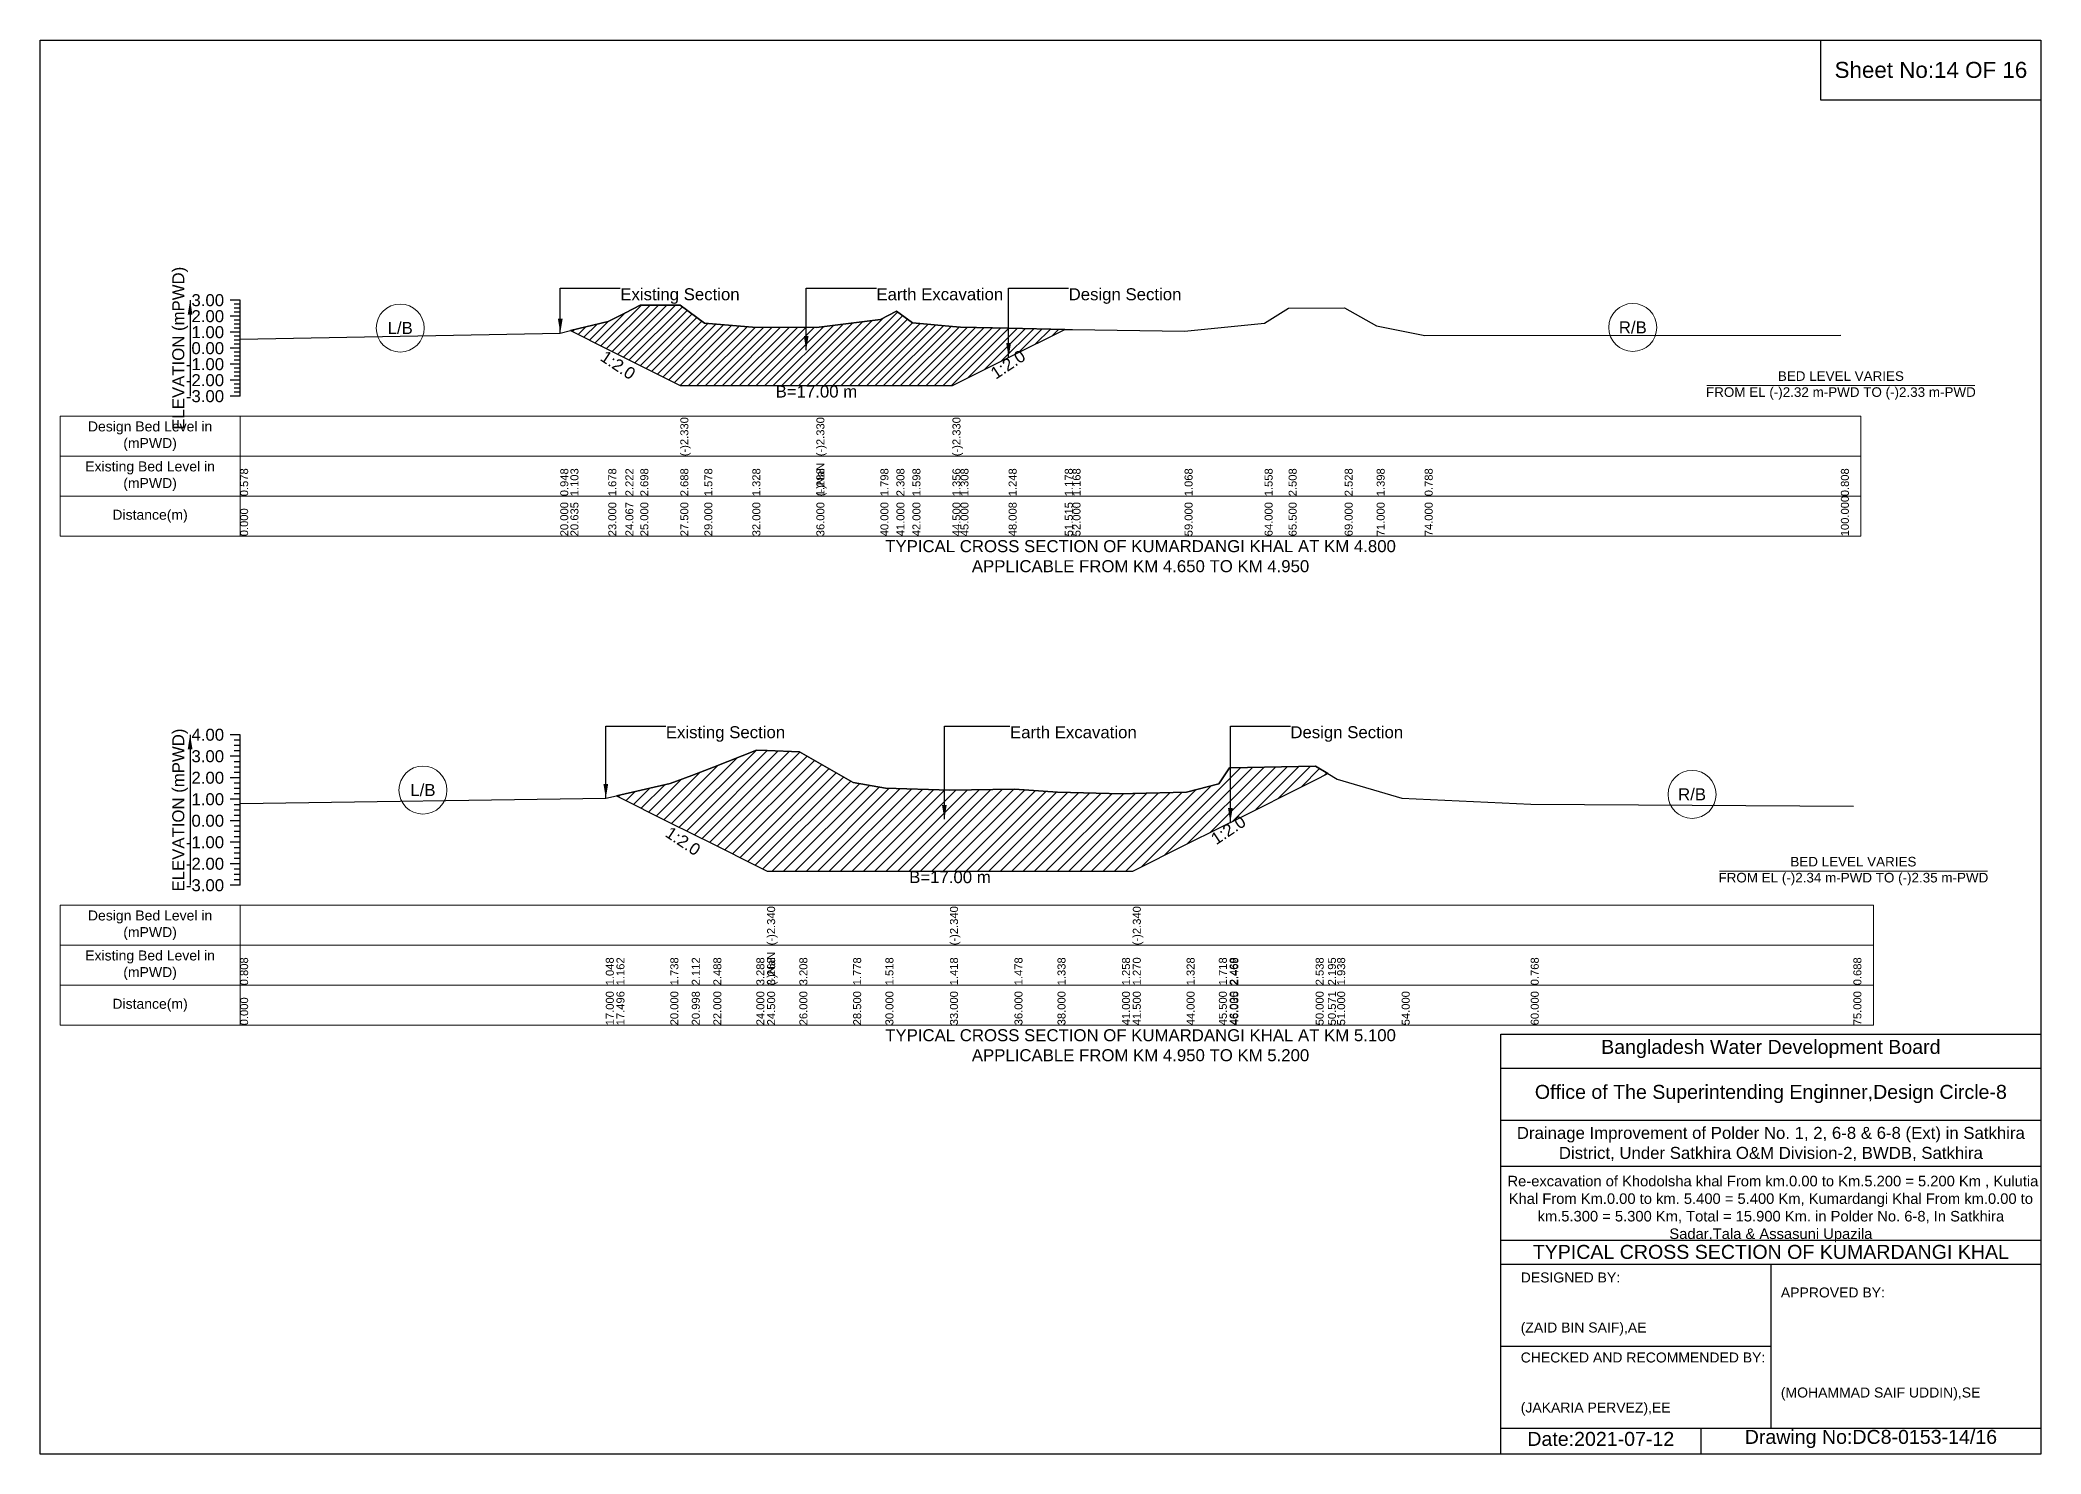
# Model space of a CAD drawing. Header units: inches. Extents: x 91000 to 568000, y -5656 to 0.
# Drawn here: x 540000 to 548000, y -5656 to 0 of the extents above; entities that cross this region are included whole.
import ezdxf

# ---------------------------------------------------------------- set-up
doc = ezdxf.new("R2010")
doc.units = ezdxf.units.IN
doc.header["$LTSCALE"] = 7
doc.header["$MEASUREMENT"] = 0
for name, color, linetype, lineweight in [('Cross section Data Border', 7, 'Continuous', 9), ('Cross Section Labels', 7, 'Continuous', 9), ('Existing_Bed_Level for Xsection', 7, 'Continuous', 25)]:
    doc.layers.add(name, color=color, linetype=linetype, lineweight=lineweight)
doc.styles.get("Standard").update_dxf_attribs({"font": 'arial.ttf'})
doc.dimstyles.get("Standard").update_dxf_attribs({"dimtxt": 0.18, "dimasz": 0.18, "dimexe": 0.18, "dimexo": 0.0625, "dimgap": 0.09, "dimtad": 0, "dimtih": 1, "dimtoh": 1, "dimdec": 4, "dimzin": 0, "dimdsep": 46, "dimtxsty": 'Standard', "dimcen": 0.09, "dimadec": 0, "dimazin": 0, "dimtfac": 1, "dimtdec": 4, "dimtofl": 0, "dimtmove": 0, "dimatfit": 3, "dimfxl": 1, "dimtolj": 1, "dimtzin": 0, "dimarcsym": 0})

msp = doc.modelspace()

# ---------------------------------------------------------------- hatches: boundary and pattern name
at = {"layer": 'Existing_Bed_Level for Xsection'}
h = msp.add_hatch(dxfattribs=at)
h.set_pattern_fill('ANSI31', color=256, scale=192, style=0)
h.paths.add_polyline_path([(542120.6, -1162.4), (542272, -1238.1), (542340.3, -1272.3), (542400, -1302.1), (542560, -1382.1), (542656, -1382.1), (542848, -1382.1), (543104, -1382.1), (543360, -1382.1), (543424, -1382.1), (543488, -1382.1), (543648, -1382.1), (543680, -1366.1), (543872.5, -1269.9), (544097, -1157.6), (543872.5, -1153.1), (543680, -1149.3), (543648, -1146.2), (543488, -1130.7), (543424, -1085.3), (543360, -1117.9), (543104, -1150.6), (542848, -1148), (542656, -1132), (542560, -1061), (542400, -1060.3), (542340.3, -1090.8), (542272, -1125.6)])
h = msp.add_hatch(dxfattribs=at)
h.set_pattern_fill('ANSI31', color=256, scale=258, style=0)
h.paths.add_polyline_path([(542304.6, -3023.2), (542520, -3130.9), (542605.8, -3173.8), (542692, -3216.9), (542864, -3302.9), (542907, -3324.4), (543036, -3324.4), (543251, -3324.4), (543380, -3324.4), (543638, -3324.4), (543896, -3324.4), (544068, -3324.4), (544326, -3324.4), (544369, -3324.4), (544584, -3216.9), (544713, -3152.4), (544756, -3130.9), (544759, -3129.4), (545100, -2958.9), (545149.1, -2934.4), (545100, -2904.9), (544759, -2910.9), (544756, -2910.9), (544713, -2975.4), (544584, -3009), (544369, -3014), (544326, -3015), (544068, -3008.1), (543896, -2996.1), (543638, -3001.2), (543380, -2992.6), (543251, -2970.3), (543036, -2847.3), (542907, -2842.1), (542864, -2840.4), (542692, -2909.2), (542605.8, -2941.5), (542520, -2973.7)])

# ---------------------------------------------------------------- linework, layer by layer
for points in [[(540000, 0), (548000, 0), (548000, -5656), (540000, -5656)], [(547120, 0), (548000, 0), (548000, -240), (547120, -240)]]:
    msp.add_lwpolyline(points, close=True)
for points in [[(545840, -5656), (545840, -3976), (548000, -3976)], [(545840, -4112), (548000, -4112)], [(545840, -4320), (548000, -4320)], [(545840, -4504), (548000, -4504)], [(545840, -4800), (548000, -4800)], [(545840, -4896), (548000, -4896)], [(546920, -4896), (546920, -5552)], [(545840, -5224), (546920, -5224)], [(545840, -5552), (548000, -5552)], [(546640, -5552), (546640, -5656)]]:
    msp.add_lwpolyline(points)
at = {"layer": 'Cross section Data Border'}
for points in [[(540080, -1505), (547280, -1505), (547280, -1985), (540080, -1985)], [(540080, -3461.2), (547330, -3461.2), (547330, -3941.2), (540080, -3941.2)]]:
    msp.add_lwpolyline(points, close=True, dxfattribs=at)
for points in [[(540800, -1505), (540800, -1985)], [(540080, -1665), (547280, -1665)], [(540080, -1825), (547280, -1825)], [(540800, -3461.2), (540800, -3941.2)], [(540080, -3621.2), (547330, -3621.2)], [(540080, -3781.2), (547330, -3781.2)]]:
    msp.add_lwpolyline(points, dxfattribs=at)
at = {"layer": 'Cross Section Labels'}
for points in [[(546664.2, -1382.1), (547735.8, -1382.1)], [(546714.2, -3324.4), (547785.8, -3324.4)]]:
    msp.add_lwpolyline(points, dxfattribs=at)
for centre in [(541440, -1152.2), (546368, -1149.9), (541531, -3000.4), (546605, -3017.6)]:
    msp.add_circle(centre, 96, dxfattribs=at)
at = {"layer": 'Existing_Bed_Level for Xsection'}
for points in [[(540800, -1041), (540760, -1041)], [(540800, -1105), (540760, -1105)], [(540800, -1057), (540776, -1057)], [(540800, -1073), (540776, -1073)], [(540800, -1089), (540776, -1089)], [(540800, -1425), (540800, -1361), (540800, -1297), (540800, -1233), (540800, -1169), (540800, -1105), (540800, -1041)], [(540800, -1196), (542080, -1172.3), (542120.6, -1162.4), (542272, -1125.6), (542340.3, -1090.8), (542400, -1060.3), (542560, -1061), (542560, -1061), (542656, -1132), (542848, -1148), (543104, -1150.6), (543104, -1150.6), (543360, -1117.9), (543424, -1085.3), (543488, -1130.7), (543648, -1146.2), (543648, -1146.2), (543680, -1149.3), (543872.5, -1153.1), (544097, -1157.6), (544128, -1158.2), (544576, -1164.6), (544896, -1133.3), (544992, -1072.5), (545216, -1071.2), (545344, -1143.5), (545536, -1182.6), (547200, -1181.3)], [(540800, -1169), (540760, -1169)], [(540800, -1121), (540776, -1121)], [(540800, -1137), (540776, -1137)], [(540800, -1153), (540776, -1153)], [(540800, -1185), (540776, -1185)], [(540800, -1233), (540760, -1233)], [(540800, -1201), (540776, -1201)], [(540800, -1217), (540776, -1217)], [(540800, -1249), (540776, -1249)], [(540800, -1265), (540776, -1265)], [(540800, -1297), (540760, -1297)], [(540800, -1281), (540776, -1281)], [(540800, -1313), (540776, -1313)], [(540800, -1329), (540776, -1329)], [(540800, -1345), (540776, -1345)], [(540800, -1361), (540760, -1361)], [(540800, -1425), (540760, -1425)], [(540800, -1377), (540776, -1377)], [(540800, -1393), (540776, -1393)], [(540800, -1409), (540776, -1409)], [(540800, -2779.2), (540760, -2779.2)], [(540800, -3381.2), (540800, -3295.2), (540800, -3209.2), (540800, -3123.2), (540800, -3037.2), (540800, -2951.2), (540800, -2865.2), (540800, -2779.2)], [(540800, -2865.2), (540760, -2865.2)], [(540800, -2800.7), (540776, -2800.7)], [(540800, -2822.2), (540776, -2822.2)], [(540800, -2843.7), (540776, -2843.7)], [(540800, -3053.7), (542262, -3033), (542304.6, -3023.2), (542520, -2973.7), (542605.8, -2941.5), (542692, -2909.2), (542864, -2840.4), (542907, -2842.1), (542907, -2842.1), (543036, -2847.3), (543251, -2970.3), (543380, -2992.6), (543638, -3001.2), (543638, -3001.2), (543896, -2996.1), (544068, -3008.1), (544326, -3015), (544369, -3014), (544369, -3014), (544584, -3009), (544713, -2975.4), (544756, -2910.9), (544759, -2910.9), (545100, -2904.9), (545149.1, -2934.4), (545186, -2956.5), (545444, -3033), (545960, -3057.1), (547250, -3064)], [(540800, -2951.2), (540760, -2951.2)], [(540800, -2886.7), (540776, -2886.7)], [(540800, -2908.2), (540776, -2908.2)], [(540800, -2929.7), (540776, -2929.7)], [(540800, -3037.2), (540760, -3037.2)], [(540800, -2972.7), (540776, -2972.7)], [(540800, -2994.2), (540776, -2994.2)], [(540800, -3015.7), (540776, -3015.7)], [(540800, -3058.7), (540776, -3058.7)], [(540800, -3080.2), (540776, -3080.2)], [(540800, -3101.7), (540776, -3101.7)], [(540800, -3123.2), (540760, -3123.2)], [(540800, -3144.7), (540776, -3144.7)], [(540800, -3166.2), (540776, -3166.2)], [(540800, -3187.7), (540776, -3187.7)], [(540800, -3209.2), (540760, -3209.2)], [(540800, -3230.7), (540776, -3230.7)], [(540800, -3252.2), (540776, -3252.2)], [(540800, -3273.7), (540776, -3273.7)], [(540800, -3295.2), (540760, -3295.2)], [(540800, -3316.7), (540776, -3316.7)], [(540800, -3338.2), (540776, -3338.2)], [(540800, -3359.7), (540776, -3359.7)], [(540800, -3381.2), (540760, -3381.2)]]:
    msp.add_lwpolyline(points, dxfattribs=at)
for points in [[(542120.6, -1162.4), (542120.6, -1162.4), (542272, -1238.1), (542340.3, -1272.3), (542400, -1302.1), (542560, -1382.1), (542560, -1382.1), (542656, -1382.1), (542848, -1382.1), (543104, -1382.1), (543104, -1382.1), (543360, -1382.1), (543424, -1382.1), (543488, -1382.1), (543648, -1382.1), (543648, -1382.1), (543680, -1366.1), (543872.5, -1269.9), (544097, -1157.6), (543872.5, -1153.1), (543680, -1149.3), (543648, -1146.2), (543648, -1146.2), (543488, -1130.7), (543424, -1085.3), (543360, -1117.9), (543104, -1150.6), (543104, -1150.6), (542848, -1148), (542656, -1132), (542560, -1061), (542560, -1061), (542400, -1060.3), (542340.3, -1090.8), (542272, -1125.6), (542120.6, -1162.4)], [(542304.6, -3023.2), (542520, -3130.9), (542605.8, -3173.8), (542692, -3216.9), (542864, -3302.9), (542907, -3324.4), (542907, -3324.4), (543036, -3324.4), (543251, -3324.4), (543380, -3324.4), (543638, -3324.4), (543638, -3324.4), (543896, -3324.4), (544068, -3324.4), (544326, -3324.4), (544369, -3324.4), (544369, -3324.4), (544584, -3216.9), (544713, -3152.4), (544756, -3130.9), (544759, -3129.4), (545100, -2958.9), (545149.1, -2934.4), (545149.1, -2934.4), (545149.1, -2934.4), (545100, -2904.9), (544759, -2910.9), (544756, -2910.9), (544713, -2975.4), (544584, -3009), (544369, -3014), (544369, -3014), (544326, -3015), (544068, -3008.1), (543896, -2996.1), (543638, -3001.2), (543638, -3001.2), (543380, -2992.6), (543251, -2970.3), (543036, -2847.3), (542907, -2842.1), (542907, -2842.1), (542864, -2840.4), (542692, -2909.2), (542605.8, -2941.5), (542520, -2973.7)]]:
    msp.add_lwpolyline(points, close=True, dxfattribs=at)

# ---------------------------------------------------------------- texts
at = {"attachment_point": 5}
for s, insert, char_height in [('Sheet No:14 OF 16', (547560, -120), 64), ('Bangladesh Water Development Board', (546920, -4036), 56), ('Office of The Superintending Enginner,Design Circle-8', (546920, -4216), 56)]:
    msp.add_mtext(s, dxfattribs=dict(at, insert=insert, char_height=char_height))
for s, insert, char_height, width, attachment_point in [('Drainage Improvement of Polder No. 1, 2, 6-8 & 6-8 (Ext) in Satkhira District, Under Satkhira O&M Division-2, BWDB, Satkhira', (546920, -4416), 48, 2240, 5), (' Re-excavation of Khodolsha khal From km.0.00 to Km.5.200 = 5.200 Km , Kulutia Khal From Km.0.00 to km. 5.400 = 5.400 Km, Kumardangi Khal From km.0.00 to km.5.300 = 5.300 Km, Total = 15.900 Km. in Polder No. 6-8, In Satkhira Sadar,Tala & Assasuni Upazila', (546920, -4676), 42.1524, 2160, 5), ('TYPICAL CROSS SECTION OF KUMARDANGI KHAL', (546920, -4848), 56, 2240, 5), ('DESIGNED BY:^J^J^J(ZAID BIN SAIF),AE', (545920, -5056), 40, 1120, 4), ('APPROVED BY:^J^J^J^J^J^J(MOHAMMAD SAIF UDDIN),SE', (546960, -5216), 40, 1120, 4), ('CHECKED AND RECOMMENDED BY:^J^J^J(JAKARIA PERVEZ),EE', (545920, -5376), 40, 1120, 4), ('Date:2021-07-12', (546240, -5596), 56, 1120, 5), ('Drawing No:DC8-0153-14/16', (547320, -5596), 56, 1760, 5)]:
    msp.add_mtext(s, dxfattribs=dict(insert=insert, char_height=char_height, width=width, attachment_point=attachment_point))
at = {"layer": 'Cross section Data Border', "char_height": 40, "width": 640, "attachment_point": 5}
for s, insert in [('Design Bed Level in (mPWD)', (540440, -1585)), ('Existing Bed Level in (mPWD)', (540440, -1745)), ('Distance(m)', (540440, -1905)), ('Design Bed Level in (mPWD)', (540440, -3541.2)), ('Existing Bed Level in (mPWD)', (540440, -3701.2)), ('Distance(m)', (540440, -3861.2))]:
    msp.add_mtext(s, dxfattribs=dict(at, insert=insert))
at = {"layer": 'Cross Section Labels'}
for s, insert, char_height, attachment_point in [('Existing Section', (542320, -993), 48, 1), ('Earth Excavation', (543344, -993), 48, 1), ('Design Section', (544112.5, -993), 48, 1), ('L/B', (541440, -1152.2), 48, 5), ('R/B', (546368, -1149.9), 48, 5), ('BED LEVEL VARIES ^JFROM EL (-)2.32 m-PWD TO (-)2.33 m-PWD', (547200, -1382.1), 38.4, 5), ('B=17.00 m', (543104, -1382.1), 48, 2), ('TYPICAL CROSS SECTION OF KUMARDANGI KHAL AT KM 4.800^JAPPLICABLE FROM KM 4.650 TO KM 4.950', (544400, -2065), 48, 5), ('Existing Section', (542502, -2744.8), 48, 1), ('Earth Excavation', (543878, -2744.8), 48, 1), ('Design Section', (544999, -2744.8), 48, 1), ('L/B', (541531, -3000.4), 48, 5), ('R/B', (546605, -3017.6), 48, 5), ('BED LEVEL VARIES ^JFROM EL (-)2.34 m-PWD TO (-)2.35 m-PWD', (547250, -3324.4), 38.4, 5), ('B=17.00 m', (543638, -3324.4), 48, 2), ('TYPICAL CROSS SECTION OF KUMARDANGI KHAL AT KM 5.100^JAPPLICABLE FROM KM 4.950 TO KM 5.200', (544400, -4021.2), 48, 5)]:
    msp.add_mtext(s, dxfattribs=dict(at, insert=insert, char_height=char_height, attachment_point=attachment_point))
at = {"layer": 'Cross Section Labels', "char_height": 48, "attachment_point": 2}
for insert, rotation in [((542324.3, -1280.3), 326.30993), ((543856.5, -1277.9), 33.69007), ((544737.5, -3140.1), 33.69007), ((542584.3, -3184.6), 326.30993)]:
    msp.add_mtext('1:2.0', dxfattribs=dict(at, insert=insert, rotation=rotation))
at = {"layer": 'Existing_Bed_Level for Xsection', "rotation": 90}
for s, insert, char_height, attachment_point in [('ELEVATION (mPWD)', (540560, -1233), 48, 5), ('(-)2.330', (542560, -1665), 32, 1), ('(-)2.330', (543104, -1665), 32, 1), ('(-)2.330', (543648, -1665), 32, 1), ('0.578', (540800, -1825), 32, 1), ('0.948', (542080, -1825), 32, 1), ('1.103', (542120.6, -1825), 32, 1), ('1.678', (542272, -1825), 32, 1), ('2.222', (542340.3, -1825), 32, 1), ('2.698', (542400, -1825), 32, 1), ('2.688', (542560, -1825), 32, 1), ('2.688', (542560, -1825), 32, 1), ('2.688', (542560, -1825), 32, 1), ('1.578', (542656, -1825), 32, 1), ('1.328', (542848, -1825), 32, 1), ('(-)NaN', (543104, -1825), 32, 1), ('(-)NaN', (543104, -1825), 32, 1), ('1.288', (543104, -1825), 32, 1), ('1.288', (543104, -1825), 32, 1), ('1.798', (543360, -1825), 32, 1), ('2.308', (543424, -1825), 32, 1), ('1.598', (543488, -1825), 32, 1), ('1.356', (543648, -1825), 32, 1), ('1.356', (543648, -1825), 32, 1), ('1.308', (543680, -1825), 32, 1), ('1.248', (543872.5, -1825), 32, 1), ('1.178', (544097, -1825), 32, 1), ('1.168', (544128, -1825), 32, 1), ('1.068', (544576, -1825), 32, 1), ('1.558', (544896, -1825), 32, 1), ('2.508', (544992, -1825), 32, 1), ('2.528', (545216, -1825), 32, 1), ('1.398', (545344, -1825), 32, 1), ('0.788', (545536, -1825), 32, 1), ('0.808', (547200, -1825), 32, 1), ('100.000', (547200, -1985), 32, 1), ('0.000', (540800, -1985), 32, 1), ('20.000', (542080, -1985), 32, 1), ('20.635', (542120.6, -1985), 32, 1), ('23.000', (542272, -1985), 32, 1), ('24.067', (542340.3, -1985), 32, 1), ('25.000', (542400, -1985), 32, 1), ('27.500', (542560, -1985), 32, 1), ('27.500', (542560, -1985), 32, 1), ('27.500', (542560, -1985), 32, 1), ('29.000', (542656, -1985), 32, 1), ('32.000', (542848, -1985), 32, 1), ('36.000', (543104, -1985), 32, 1), ('36.000', (543104, -1985), 32, 1), ('36.000', (543104, -1985), 32, 1), ('40.000', (543360, -1985), 32, 1), ('41.000', (543424, -1985), 32, 1), ('42.000', (543488, -1985), 32, 1), ('44.500', (543648, -1985), 32, 1), ('44.500', (543648, -1985), 32, 1), ('44.500', (543648, -1985), 32, 1), ('45.000', (543680, -1985), 32, 1), ('48.008', (543872.5, -1985), 32, 1), ('51.515', (544097, -1985), 32, 1), ('52.000', (544128, -1985), 32, 1), ('59.000', (544576, -1985), 32, 1), ('64.000', (544896, -1985), 32, 1), ('65.500', (544992, -1985), 32, 1), ('69.000', (545216, -1985), 32, 1), ('71.000', (545344, -1985), 32, 1), ('74.000', (545536, -1985), 32, 1), ('ELEVATION (mPWD)', (540560, -3080.2), 48, 5), ('(-)2.340', (542907, -3621.2), 32, 1), ('(-)2.340', (543638, -3621.2), 32, 1), ('(-)2.340', (544369, -3621.2), 32, 1), ('0.808', (540800, -3781.2), 32, 1), ('1.048', (542262, -3781.2), 32, 1), ('1.048', (542262, -3781.2), 32, 1), ('1.162', (542304.6, -3781.2), 32, 1), ('1.738', (542520, -3781.2), 32, 1), ('2.112', (542605.8, -3781.2), 32, 1), ('2.488', (542692, -3781.2), 32, 1), ('3.288', (542864, -3781.2), 32, 1), ('(-)NaN', (542907, -3781.2), 32, 1), ('3.268', (542907, -3781.2), 32, 1), ('3.268', (542907, -3781.2), 32, 1), ('3.208', (543036, -3781.2), 32, 1), ('1.778', (543251, -3781.2), 32, 1), ('1.518', (543380, -3781.2), 32, 1), ('1.418', (543638, -3781.2), 32, 1), ('1.418', (543638, -3781.2), 32, 1), ('1.418', (543638, -3781.2), 32, 1), ('1.478', (543896, -3781.2), 32, 1), ('1.338', (544068, -3781.2), 32, 1), ('1.258', (544326, -3781.2), 32, 1), ('1.270', (544369, -3781.2), 32, 1), ('1.270', (544369, -3781.2), 32, 1), ('1.270', (544369, -3781.2), 32, 1), ('1.328', (544584, -3781.2), 32, 1), ('1.718', (544713, -3781.2), 32, 1), ('2.468', (544756, -3781.2), 32, 1), ('2.469', (544759, -3781.2), 32, 1), ('2.538', (545100, -3781.2), 32, 1), ('2.195', (545149.1, -3781.2), 32, 1), ('1.938', (545186, -3781.2), 32, 1), ('0.768', (545960, -3781.2), 32, 1), ('0.688', (547250, -3781.2), 32, 1), ('0.000', (540800, -3941.2), 32, 1), ('17.000', (542262, -3941.2), 32, 1), ('17.496', (542304.6, -3941.2), 32, 1), ('20.000', (542520, -3941.2), 32, 1), ('20.998', (542605.8, -3941.2), 32, 1), ('22.000', (542692, -3941.2), 32, 1), ('24.000', (542864, -3941.2), 32, 1), ('24.500', (542907, -3941.2), 32, 1), ('24.500', (542907, -3941.2), 32, 1), ('24.500', (542907, -3941.2), 32, 1), ('26.000', (543036, -3941.2), 32, 1), ('28.500', (543251, -3941.2), 32, 1), ('30.000', (543380, -3941.2), 32, 1), ('33.000', (543638, -3941.2), 32, 1), ('33.000', (543638, -3941.2), 32, 1), ('33.000', (543638, -3941.2), 32, 1), ('36.000', (543896, -3941.2), 32, 1), ('38.000', (544068, -3941.2), 32, 1), ('41.000', (544326, -3941.2), 32, 1), ('41.500', (544369, -3941.2), 32, 1), ('41.500', (544369, -3941.2), 32, 1), ('41.500', (544369, -3941.2), 32, 1), ('44.000', (544584, -3941.2), 32, 1), ('45.500', (544713, -3941.2), 32, 1), ('46.000', (544756, -3941.2), 32, 1), ('46.035', (544759, -3941.2), 32, 1), ('50.000', (545100, -3941.2), 32, 1), ('50.571', (545149.1, -3941.2), 32, 1), ('51.000', (545186, -3941.2), 32, 1), ('54.000', (545444, -3941.2), 32, 1), ('60.000', (545960, -3941.2), 32, 1), ('75.000', (547250, -3941.2), 32, 1)]:
    msp.add_mtext(s, dxfattribs=dict(at, insert=insert, char_height=char_height, attachment_point=attachment_point))
at = {"layer": 'Existing_Bed_Level for Xsection', "char_height": 48, "attachment_point": 6}
for s, insert in [('3.00', (540736, -1041)), ('2.00', (540736, -1105)), ('1.00', (540736, -1169)), ('-1.00', (540736, -1297)), ('0.00', (540736, -1233)), ('-2.00', (540736, -1361)), ('-3.00', (540736, -1425)), ('4.00', (540736, -2779.2)), ('3.00', (540736, -2865.2)), ('2.00', (540736, -2951.2)), ('1.00', (540736, -3037.2)), ('0.00', (540736, -3123.2)), ('-1.00', (540736, -3209.2)), ('-2.00', (540736, -3295.2)), ('-3.00', (540736, -3381.2))]:
    msp.add_mtext(s, dxfattribs=dict(at, insert=insert))

# ---------------------------------------------------------------- leaders
at = {"layer": 'Cross Section Labels', "annotation_type": 0, "has_hookline": 1, "hookline_direction": 0}
for points, text_width in [([(542080, -1172.3), (542080, -993), (542319.9, -993)], 467.2), ([(543063.2, -1241), (543063.2, -993), (543343.9, -993)], 497), ([(543872.5, -1269.9), (543872.5, -993), (544112.4, -993)], 441.2), ([(542262, -3033), (542262, -2744.8), (542501.9, -2744.8)], 467.2), ([(543615.7, -3117.2), (543615.7, -2744.8), (543877.9, -2744.8)], 497), ([(544759, -3129.4), (544759, -2744.8), (544999, -2744.8)], 441.2)]:
    msp.add_leader(points, dimstyle='Standard', override={"dimasz": 57.6}, dxfattribs=dict(at, text_width=text_width))
at = {"layer": 'Existing_Bed_Level for Xsection'}
for points in [[(540600, -1041), (540600, -1425)], [(540600, -2779.2), (540600, -3381.2)]]:
    msp.add_leader(points, dimstyle='Standard', override={"dimasz": 57.6}, dxfattribs=at)

doc.saveas('drawing.dxf')
